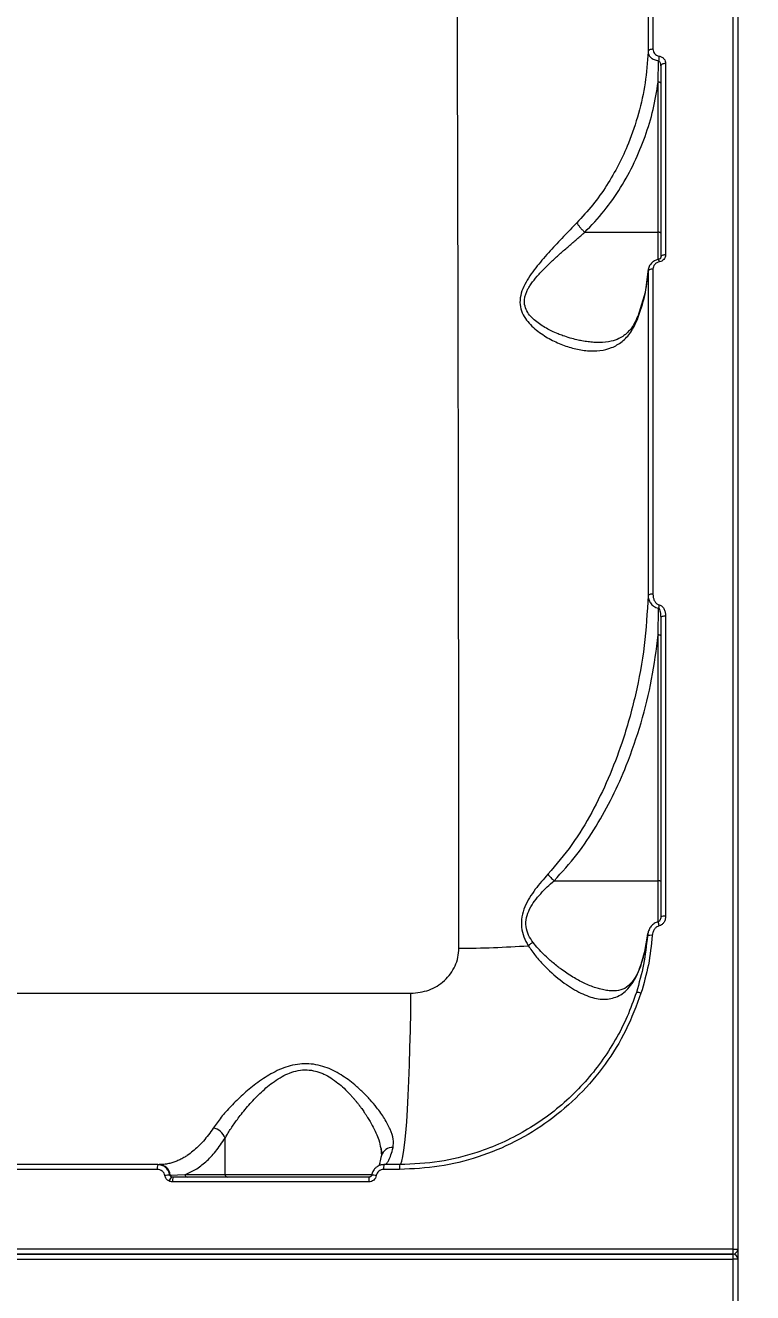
# Model space of a CAD drawing. Header units: millimetres. Extents: x -8045 to 6871, y -5915 to 5473.
# Drawn here: x -2541.2 to -2394.8, y -1393.9 to -1138.8 of the extents above; entities that cross this region are included whole.
import ezdxf

# ---------------------------------------------------------------- set-up
doc = ezdxf.new("R2010")
doc.units = ezdxf.units.MM
for name, color, linetype in [('DIKOM_ОБЪЕКТ', 7, 'Continuous'), ('DIKOM_РАЗМЕР_ЗОНА', 7, 'Continuous'), ('DIKOM_РАЗМЕР_ОБЪЕКТА', 7, 'Continuous')]:
    doc.layers.add(name, color=color, linetype=linetype)
doc.styles.add('style1', font='arial.ttf', dxfattribs={"width": 0.8})
doc.dimstyles.new('1-50', dxfattribs={"dimtxt": 300, "dimasz": 200, "dimexe": 100, "dimexo": 0, "dimgap": 100, "dimtad": 1, "dimtxsty": 'style1', "dimcen": 200, "dimclrd": 7, "dimclre": 7, "dimclrt": 7, "dimadec": 1, "dimazin": 2, "dimtfac": 1, "dimtmove": 0, "dimatfit": 2, "dimfxl": 0, "dimlwd": 25, "dimlwe": 18, "dimarcsym": 0})

# ---------------------------------------------------------------- blocks, each defined once
blk = doc.blocks.new('*D9')
at = {"layer": 'Defpoints', "color": 0, "linetype": 'Continuous', "transparency": 16777216}
for p in [(5663.54, -234.65), (-5019.6, -1388.73), (5663.54, -4701.47)]:
    blk.add_point(p, dxfattribs=at)
at = {"layer": 'DIKOM_РАЗМЕР_ОБЪЕКТА', "color": 7, "linetype": 'Continuous', "lineweight": 18, "transparency": 16777216}
for p, q in [((5663.54, -234.65), (5663.54, -4801.47)), ((-5019.6, -1388.73), (-5019.6, -4801.47))]:
    blk.add_line(p, q, dxfattribs=at)
at = {"layer": 'DIKOM_РАЗМЕР_ОБЪЕКТА', "color": 7, "linetype": 'Continuous', "lineweight": 25, "transparency": 16777216}
blk.add_line((-4819.6, -4701.47), (5463.54, -4701.47), dxfattribs=at)
at = {"layer": 'DIKOM_РАЗМЕР_ОБЪЕКТА', "color": 7, "linetype": 'Continuous', "transparency": 16777216}
for points in [[(-4819.6, -4668.14), (-4819.6, -4734.8), (-5019.6, -4701.47)], [(5463.54, -4668.14), (5463.54, -4734.8), (5663.54, -4701.47)]]:
    blk.add_solid(points, dxfattribs=at)
at = {"layer": 'DIKOM_РАЗМЕР_ОБЪЕКТА', "color": 7, "linetype": 'Continuous', "lineweight": 15, "transparency": 16777216, "insert": (-74.37, -4448.3), "char_height": 300, "attachment_point": 5, "style": 'style1'}
blk.add_mtext('10700', dxfattribs=at)
blk = doc.blocks.new('*D10')
at = {"layer": 'Defpoints', "color": 0, "linetype": 'Continuous', "transparency": 16777216}
for p in [(-1653.81, 3474.95), (-5616.46, -3083.4), (491.01, -3083.4)]:
    blk.add_point(p, dxfattribs=at)
at = {"layer": 'DIKOM_РАЗМЕР_ОБЪЕКТА', "color": 7, "linetype": 'Continuous', "lineweight": 18, "transparency": 16777216}
for p, q in [((-1653.81, 3474.95), (-5716.46, 3474.95)), ((491.01, -3083.4), (-5716.46, -3083.4))]:
    blk.add_line(p, q, dxfattribs=at)
at = {"layer": 'DIKOM_РАЗМЕР_ОБЪЕКТА', "color": 7, "linetype": 'Continuous', "lineweight": 25, "transparency": 16777216}
blk.add_line((-5616.46, 3274.95), (-5616.46, -2883.4), dxfattribs=at)
at = {"layer": 'DIKOM_РАЗМЕР_ОБЪЕКТА', "color": 7, "linetype": 'Continuous', "transparency": 16777216}
for points in [[(-5649.79, 3274.95), (-5583.12, 3274.95), (-5616.46, 3474.95)], [(-5649.79, -2883.4), (-5583.12, -2883.4), (-5616.46, -3083.4)]]:
    blk.add_solid(points, dxfattribs=at)
at = {"layer": 'DIKOM_РАЗМЕР_ОБЪЕКТА', "color": 7, "linetype": 'Continuous', "lineweight": 15, "transparency": 16777216, "insert": (-5869.63, -1326.86), "char_height": 300, "attachment_point": 5, "rotation": 90, "style": 'style1'}
blk.add_mtext('6550', dxfattribs=at)
blk = doc.blocks.new('*D11')
at = {"layer": 'Defpoints', "color": 0, "transparency": 16777216}
for p in [(6870.85, -184.65), (-7019.6, -1388.73), (-7019.6, -5814.65)]:
    blk.add_point(p, dxfattribs=at)
at = {"layer": 'DIKOM_РАЗМЕР_ЗОНА', "color": 7, "lineweight": 18, "transparency": 16777216}
for p, q in [((6870.85, -184.65), (6870.85, -5914.65)), ((-7019.6, -1388.73), (-7019.6, -5914.65))]:
    blk.add_line(p, q, dxfattribs=at)
at = {"layer": 'DIKOM_РАЗМЕР_ЗОНА', "color": 7, "lineweight": 25, "transparency": 16777216}
blk.add_line((6670.85, -5814.65), (-6819.6, -5814.65), dxfattribs=at)
at = {"layer": 'DIKOM_РАЗМЕР_ЗОНА', "color": 7, "transparency": 16777216}
for points in [[(-6819.6, -5781.31), (-6819.6, -5847.98), (-7019.6, -5814.65)], [(6670.85, -5781.31), (6670.85, -5847.98), (6870.85, -5814.65)]]:
    blk.add_solid(points, dxfattribs=at)
at = {"layer": 'DIKOM_РАЗМЕР_ЗОНА', "color": 7, "transparency": 16777216, "insert": (-74.37, -5561.37), "char_height": 300, "attachment_point": 5, "style": 'style1'}
blk.add_mtext('13900', dxfattribs=at)
blk = doc.blocks.new('*D12')
at = {"layer": 'Defpoints', "color": 0, "transparency": 16777216}
for p in [(-2189.61, 5472.65), (-7595.21, -5084.97), (-495.58, -5084.97)]:
    blk.add_point(p, dxfattribs=at)
at = {"layer": 'DIKOM_РАЗМЕР_ЗОНА', "color": 7, "lineweight": 18, "transparency": 16777216}
for p, q in [((-2189.61, 5472.65), (-7695.21, 5472.65)), ((-495.58, -5084.97), (-7695.21, -5084.97))]:
    blk.add_line(p, q, dxfattribs=at)
at = {"layer": 'DIKOM_РАЗМЕР_ЗОНА', "color": 7, "lineweight": 25, "transparency": 16777216}
blk.add_line((-7595.21, 5272.65), (-7595.21, -4884.97), dxfattribs=at)
at = {"layer": 'DIKOM_РАЗМЕР_ЗОНА', "color": 7, "transparency": 16777216}
for points in [[(-7628.55, 5272.65), (-7561.88, 5272.65), (-7595.21, 5472.65)], [(-7628.55, -4884.97), (-7561.88, -4884.97), (-7595.21, -5084.97)]]:
    blk.add_solid(points, dxfattribs=at)
at = {"layer": 'DIKOM_РАЗМЕР_ЗОНА', "color": 7, "transparency": 16777216, "insert": (-7848.38, -1452.59), "char_height": 300, "attachment_point": 5, "rotation": 90, "style": 'style1'}
blk.add_mtext('10550', dxfattribs=at)

msp = doc.modelspace()

# ---------------------------------------------------------------- linework, layer by layer
at = {"layer": 'DIKOM_ОБЪЕКТ', "color": 7, "linetype": 'Continuous', "lineweight": 15}
for p, q in [((-2397.813, -986.157), (-2397.813, -1786.157)), ((-2413.813, -1150.231), (-2413.744, -1145.918)), ((-2413.813, -1180.45), (-2413.813, -1150.231)), ((-2428.574, -1180.45), (-2413.813, -1180.45)), ((-2413.813, -1185.884), (-2413.813, -1180.45)), ((-2415.842, -1187.899), (-2416.292, -1191.565)), ((-2415.765, -1187.89), (-2415.853, -1188.323)), ((-2416.427, -1192.563), (-2417.93, -1197.402)), ((-2413.813, -1261.517), (-2413.746, -1256.114)), ((-2413.813, -1310.991), (-2413.813, -1261.517)), ((-2434.757, -1310.991), (-2413.813, -1310.991)), ((-2413.813, -1319.275), (-2413.813, -1310.991)), ((-2413.313, -1318.282), (-2413.363, -1318.669)), ((-2415.954, -1321.593), (-2416.151, -1323.088)), ((-2415.882, -1321.616), (-2415.987, -1322.095)), ((-2416.428, -1324.766), (-2417.314, -1327.957)), ((-2942.241, -1333.655), (-2463.583, -1333.655)), ((-2500.966, -1370.157), (-2500.966, -1362.836)), ((-2514.517, -1368.157), (-2514.222, -1368.157)), ((-2469.856, -1367.908), (-2470.005, -1368.424)), ((-2465.869, -1369.117), (-2469.065, -1369.117)), ((-2465.813, -1368.157), (-2469.006, -1368.157)), ((-2512.084, -1370.241), (-2511.987, -1370.241)), ((-2511.987, -1370.241), (-2509.05, -1370.157)), ((-2511.436, -1370.657), (-2511.755, -1370.597)), ((-2472.033, -1371.623), (-2511.53, -1371.623)), ((-2471.972, -1370.657), (-2511.436, -1370.657)), ((-2509.05, -1370.157), (-2500.966, -1370.157)), ((-2500.966, -1370.157), (-2471.372, -1370.157))]:
    msp.add_line(p, q, dxfattribs=at)
at = {"layer": 'DIKOM_ОБЪЕКТ', "color": 7, "linetype": 'Continuous', "lineweight": 15, "flags": 128}
for points in [[(-2414.869, -1143.585), (-2415.057, -1143.597), (-2415.237, -1143.629), (-2415.404, -1143.68), (-2415.552, -1143.748), (-2415.674, -1143.83), (-2415.768, -1143.925), (-2415.829, -1144.028), (-2415.856, -1144.136)], [(-2412.323, -1146.476), (-2412.517, -1146.488), (-2412.703, -1146.522), (-2412.874, -1146.575), (-2413.024, -1146.646), (-2413.147, -1146.732), (-2413.238, -1146.83), (-2413.294, -1146.936), (-2413.313, -1147.047)], [(-2413.313, -1150.407), (-2413.323, -1150.373), (-2413.351, -1150.34), (-2413.397, -1150.309), (-2413.459, -1150.283), (-2413.535, -1150.261), (-2413.622, -1150.245), (-2413.715, -1150.235), (-2413.813, -1150.231)], [(-2412.324, -1185.005), (-2412.517, -1185.015), (-2412.703, -1185.043), (-2412.874, -1185.087), (-2413.024, -1185.147), (-2413.147, -1185.219), (-2413.238, -1185.302), (-2413.294, -1185.391), (-2413.313, -1185.484)], [(-2414.867, -1187.872), (-2415.055, -1187.882), (-2415.235, -1187.908), (-2415.402, -1187.95), (-2415.55, -1188.006), (-2415.672, -1188.073), (-2415.766, -1188.151), (-2415.827, -1188.235), (-2415.853, -1188.323)], [(-2412.325, -1257.728), (-2412.518, -1257.734), (-2412.704, -1257.752), (-2412.875, -1257.781), (-2413.024, -1257.819), (-2413.147, -1257.865), (-2413.238, -1257.918), (-2413.294, -1257.975), (-2413.313, -1258.034)], [(-2413.313, -1261.693), (-2413.323, -1261.659), (-2413.351, -1261.626), (-2413.397, -1261.595), (-2413.459, -1261.569), (-2413.535, -1261.547), (-2413.622, -1261.531), (-2413.715, -1261.521), (-2413.813, -1261.517)], [(-2465.813, -1368.157), (-2465.598, -1367.975), (-2465.385, -1367.429), (-2465.176, -1366.526), (-2464.973, -1365.272), (-2464.778, -1363.681), (-2464.592, -1361.765), (-2464.417, -1359.543), (-2464.255, -1357.034), (-2464.107, -1354.262), (-2463.974, -1351.252), (-2463.859, -1348.032), (-2463.761, -1344.631), (-2463.682, -1341.079), (-2463.622, -1337.409), (-2463.583, -1333.655)]]:
    msp.add_lwpolyline(points, dxfattribs=at)
at = {"layer": 'DIKOM_ОБЪЕКТ', "color": 7, "linetype": 'Continuous', "lineweight": 15}
for centre, radius, start, end in [((-2404.696, -1146.699), 9.082, 169.2391, 175.07144), ((-2414.967, -1186.551), 1.389, 5.30336, 27.42218), ((-2415.07, -1254.393), 1.106, 79.30193, 134.83533), ((-2400.845, -1258.153), 13.062, 168.10123, 171.01904), ((-2412.563, -1319.76), 1.658, 81.73072, 116.89115), ((-2423.768, -1321.845), 10.299, 9.82924, 14.52206), ((-2455.426, -1097.022), 227.586, 270.3803, 273.89428), ((-2435.646, -1329.587), 6.999, 118.4316, 128.13927), ((-2415.364, -1323.827), 1.84, 78.72854, 109.78062), ((-2418.143, -1335.603), 2.132, 66.12561, 91.95991), ((-2503.868, -1363.818), 3.063, 18.68447, 80.49433), ((-2467.308, -1367.033), 2.317, 86.53786, 162.02414), ((-2512.092, -1368.886), 2.532, 163.27569, 185.22982), ((-2514.318, -1370.501), 2.345, 6.36657, 87.67088), ((-2465.004, -1368.884), 4.068, 169.70983, 183.27934), ((-2461.63, -1368.884), 4.246, 170.14526, 183.14185), ((-2511.192, -1380.927), 10.723, 94.76736, 100.10077), ((-2508.764, -1373.041), 3.862, 140.74277, 155.54482), ((-2511.491, -1370.172), 0.5, 187.85061, 238.18501), ((-2508.926, -1371.389), 2.614, 163.75084, 185.13485), ((-2508.572, -1370.179), 0.479, 177.35564, 267.06104), ((-2500.488, -1370.179), 0.478, 177.3413, 267.07539), ((-2468.107, -1371.388), 3.934, 169.29839, 183.42475), ((-2472.417, -1379.891), 9.702, 78.90441, 84.37883), ((-2136.087, -1385.437), 262.726, 179.93839, 180.157), ((-2398.813, -1385.157), 1, 270, 0), ((-2397.848, -1386.158), 1.001, 88.02011, 90.10151), ((-2136.186, -1386.877), 262.628, 179.84297, 180.06163), ((-2398.813, -1387.157), 1, 0, 90), ((-2397.851, -1386.124), 1.034, 270.11973, 272.13424)]:
    msp.add_arc(centre, radius, start, end, dxfattribs=at)
for points, knots in [([(-2398.813, -966.177), (-2398.813, -966.171), (-2398.813, -966.037), (-2398.813, -966.407), (-2398.813, -967.138), (-2398.813, -968.498), (-2398.813, -970.385), (-2398.813, -972.847), (-2398.813, -975.887), (-2398.813, -980.012), (-2398.813, -985.547), (-2398.813, -992.866), (-2398.813, -1001.422), (-2398.813, -1011.236), (-2398.813, -1019.853), (-2398.813, -1026.521), (-2398.813, -1030.743), (-2398.813, -1035.113), (-2398.813, -1039.631), (-2398.813, -1044.295), (-2398.813, -1049.106), (-2398.813, -1056.982), (-2398.813, -1068.359), (-2398.813, -1083.367), (-2398.813, -1098.868), (-2398.813, -1114.748), (-2398.813, -1131.476), (-2398.813, -1149.03), (-2398.813, -1167.379), (-2398.813, -1186.49), (-2398.813, -1206.327), (-2398.813, -1226.846), (-2398.813, -1248.003), (-2398.813, -1269.748), (-2398.813, -1292.025), (-2398.813, -1314.775), (-2398.814, -1337.937), (-2398.814, -1361.442), (-2398.814, -1377.229), (-2398.814, -1385.155)], [0, 0, 0, 0, 0.0012003, 0.0234692, 0.0459707, 0.0687047, 0.0916712, 0.1148702, 0.1383017, 0.1619657, 0.195484, 0.2294579, 0.2638874, 0.2987726, 0.3341133, 0.346279, 0.3584917, 0.3707514, 0.3830583, 0.3954122, 0.4078132, 0.4202612, 0.4547324, 0.4895595, 0.5215301, 0.5537947, 0.5863535, 0.6192064, 0.6523534, 0.6857946, 0.7195299, 0.7535592, 0.7878827, 0.8225002, 0.857412, 0.8926179, 0.9281179, 0.9639119, 1, 1, 1, 1]), ([(-2453.915, -1324.603), (-2453.918, -1318.996), (-2453.925, -1307.806), (-2453.938, -1291.246), (-2453.953, -1274.934), (-2453.971, -1258.913), (-2453.99, -1244.575), (-2454.008, -1231.869), (-2454.026, -1220.733), (-2454.045, -1209.825), (-2454.065, -1199.152), (-2454.087, -1188.722), (-2454.111, -1178.544), (-2454.142, -1165.779), (-2454.184, -1150.756), (-2454.237, -1133.922), (-2454.296, -1118.118), (-2454.349, -1105.431), (-2454.397, -1095.459), (-2454.437, -1087.849), (-2454.478, -1080.587), (-2454.52, -1073.673), (-2454.564, -1067.106), (-2454.609, -1060.886), (-2454.66, -1054.481), (-2454.717, -1047.998), (-2454.782, -1041.558), (-2454.848, -1035.662), (-2454.917, -1030.303), (-2454.989, -1025.474), (-2455.064, -1021.085), (-2455.143, -1017.157), (-2455.227, -1013.713), (-2455.313, -1010.814), (-2455.402, -1008.451), (-2455.494, -1006.606), (-2455.597, -1005.172), (-2455.703, -1004.277), (-2455.781, -1004.241), (-2455.814, -1004.225)], [0, 0, 0, 0, 0.031692, 0.06325, 0.094674, 0.1259644, 0.1571211, 0.1799944, 0.2027493, 0.225386, 0.2479046, 0.2703051, 0.2925875, 0.314752, 0.3558617, 0.3964483, 0.4365116, 0.476052, 0.4984136, 0.5206046, 0.5426248, 0.5644743, 0.5861532, 0.6076613, 0.6289988, 0.6559353, 0.6826054, 0.7090091, 0.7351463, 0.7610171, 0.7866215, 0.8134176, 0.8399612, 0.8662521, 0.8922904, 0.9180759, 0.9436087, 0.9756411, 1, 1, 1, 1]), ([(-2415.862, -1077.639), (-2415.861, -1082.733), (-2415.86, -1092.907), (-2415.858, -1109.227), (-2415.857, -1126.21), (-2415.856, -1138.155), (-2415.856, -1144.136)], [0, 0, 0, 0, 0.2503512, 0.5000005, 0.7496499, 1, 1, 1, 1]), ([(-2414.874, -1076.939), (-2414.874, -1081.944), (-2414.873, -1092.016), (-2414.871, -1108.263), (-2414.87, -1125.38), (-2414.869, -1137.493), (-2414.869, -1143.585)], [0, 0, 0, 0, 0.2455101, 0.4940135, 0.7455105, 1, 1, 1, 1]), ([(-2415.856, -1144.136), (-2416.008, -1146.229), (-2416.312, -1150.405), (-2417.675, -1156.575), (-2419.527, -1162.08), (-2421.737, -1166.904), (-2424.134, -1171.053), (-2426.901, -1174.993), (-2429.089, -1177.37), (-2430.183, -1178.559)], [0, 0, 0, 0, 0.1666504, 0.3325112, 0.4995598, 0.6250279, 0.7497845, 0.8748676, 1, 1, 1, 1]), ([(-2415.856, -1144.136), (-2415.828, -1144.331), (-2415.771, -1144.726), (-2415.347, -1145.277), (-2414.781, -1145.643), (-2414.216, -1145.844), (-2413.902, -1145.893), (-2413.744, -1145.918)], [0, 0, 0, 0, 0.2374322, 0.4816736, 0.7357042, 0.8672867, 1, 1, 1, 1]), ([(-2414.869, -1143.585), (-2414.854, -1143.743), (-2414.825, -1144.06), (-2414.582, -1144.5), (-2414.244, -1144.794), (-2413.902, -1144.951), (-2413.712, -1144.986), (-2413.618, -1145.003)], [0, 0, 0, 0, 0.2491245, 0.4992192, 0.7491277, 0.8757828, 1, 1, 1, 1]), ([(-2413.618, -1145.003), (-2413.521, -1145.021), (-2413.325, -1145.057), (-2412.973, -1145.221), (-2412.624, -1145.525), (-2412.37, -1145.982), (-2412.339, -1146.312), (-2412.323, -1146.476)], [0, 0, 0, 0, 0.1235687, 0.2504371, 0.5001572, 0.7500125, 1, 1, 1, 1]), ([(-2413.744, -1145.918), (-2413.711, -1145.933), (-2413.638, -1145.965), (-2413.517, -1146.102), (-2413.35, -1146.455), (-2413.328, -1146.802), (-2413.313, -1147.047)], [0, 0, 0, 0, 0.085614, 0.1849328, 0.425138, 1, 1, 1, 1]), ([(-2413.313, -1147.047), (-2413.313, -1153.293), (-2413.313, -1165.785), (-2413.313, -1178.917), (-2413.313, -1185.484)], [0, 0, 0, 0, 0.5000004, 1, 1, 1, 1]), ([(-2412.323, -1146.476), (-2412.324, -1152.706), (-2412.324, -1165.228), (-2412.324, -1178.391), (-2412.324, -1185.005)], [0, 0, 0, 0, 0.497562, 1, 1, 1, 1]), ([(-2428.574, -1180.45), (-2427.247, -1179.046), (-2424.584, -1176.23), (-2421.302, -1171.481), (-2418.544, -1166.459), (-2416.376, -1161.198), (-2414.734, -1155.78), (-2414.12, -1152.078), (-2413.813, -1150.231)], [0, 0, 0, 0, 0.166397, 0.3337638, 0.5008615, 0.6673324, 0.8340926, 1, 1, 1, 1]), ([(-2430.183, -1178.559), (-2431.074, -1179.475), (-2432.866, -1181.32), (-2435.579, -1184.205), (-2438.211, -1187.217), (-2440.182, -1189.919), (-2441.301, -1192.268), (-2441.718, -1194.121), (-2441.532, -1195.907), (-2440.828, -1197.464), (-2439.823, -1198.78), (-2438.266, -1200.267), (-2436.098, -1201.74), (-2433.393, -1203.047), (-2430.683, -1203.934), (-2428.033, -1204.386), (-2425.499, -1204.357), (-2423.145, -1203.782), (-2421.047, -1202.561), (-2419.25, -1200.682), (-2418.393, -1198.849), (-2417.963, -1197.931)], [0, 0, 0, 0, 0.0614742, 0.1237157, 0.1865151, 0.2501488, 0.2824438, 0.3151064, 0.3478441, 0.3803899, 0.4126298, 0.4444727, 0.5076552, 0.5698136, 0.6315672, 0.6935098, 0.7547522, 0.8160758, 0.8772206, 0.9385407, 1, 1, 1, 1]), ([(-2430.183, -1178.559), (-2430.097, -1178.701), (-2429.922, -1178.99), (-2429.529, -1179.489), (-2429.073, -1179.994), (-2428.745, -1180.298), (-2428.585, -1180.447)], [0, 0, 0, 0, 0.2452498, 0.4998377, 0.7545436, 1, 1, 1, 1]), ([(-2435.058, -1186.157), (-2434.523, -1185.665), (-2433.454, -1184.681), (-2431.825, -1183.247), (-2430.198, -1181.833), (-2429.123, -1180.909), (-2428.585, -1180.447)], [0, 0, 0, 0, 0.2504248, 0.5002291, 0.7497993, 1, 1, 1, 1]), ([(-2428.585, -1180.447), (-2428.584, -1180.447), (-2428.583, -1180.448), (-2428.579, -1180.449), (-2428.576, -1180.45), (-2428.574, -1180.45)], [0, 0, 0, 0, 0.2205945, 0.4518887, 1, 1, 1, 1]), ([(-2413.313, -1180.626), (-2413.32, -1180.603), (-2413.336, -1180.557), (-2413.451, -1180.498), (-2413.616, -1180.458), (-2413.747, -1180.452), (-2413.813, -1180.45)], [0, 0, 0, 0, 0.2500378, 0.5000426, 0.7500233, 1, 1, 1, 1]), ([(-2425.589, -1202.645), (-2425.987, -1202.642), (-2426.751, -1202.636), (-2427.949, -1202.512), (-2429.083, -1202.338), (-2430.301, -1202.085), (-2431.58, -1201.751), (-2432.839, -1201.342), (-2434.071, -1200.872), (-2435.183, -1200.382), (-2436.352, -1199.779), (-2437.455, -1199.114), (-2438.528, -1198.325), (-2439.501, -1197.409), (-2440.296, -1196.328), (-2440.774, -1195.047), (-2440.753, -1193.855), (-2440.494, -1192.904), (-2440.205, -1192.213), (-2439.833, -1191.528), (-2439.19, -1190.538), (-2438.146, -1189.248), (-2436.672, -1187.689), (-2435.605, -1186.676), (-2435.058, -1186.157)], [0, 0, 0, 0, 0.0493374, 0.094653, 0.1445726, 0.1849608, 0.2391237, 0.2955025, 0.3335942, 0.3851688, 0.4287462, 0.4763976, 0.5239726, 0.5717906, 0.6194059, 0.6670828, 0.7147477, 0.7379315, 0.7625381, 0.7853643, 0.8100698, 0.8702324, 0.9336293, 1, 1, 1, 1]), ([(-2413.734, -1185.911), (-2413.968, -1185.97), (-2414.451, -1186.091), (-2415.084, -1186.539), (-2415.592, -1187.163), (-2415.736, -1187.667), (-2415.809, -1187.925)], [0, 0, 0, 0, 0.2292134, 0.4739594, 0.7313636, 1, 1, 1, 1]), ([(-2413.296, -1185.397), (-2413.304, -1185.475), (-2413.319, -1185.621), (-2413.439, -1185.78), (-2413.576, -1185.874), (-2413.684, -1185.899), (-2413.734, -1185.911)], [0, 0, 0, 0, 0.3045926, 0.5720375, 0.8020664, 1, 1, 1, 1]), ([(-2412.324, -1185.005), (-2412.341, -1185.167), (-2412.375, -1185.492), (-2412.644, -1185.928), (-2413.051, -1186.277), (-2413.406, -1186.374), (-2413.584, -1186.422)], [0, 0, 0, 0, 0.2503197, 0.5003072, 0.7502463, 1, 1, 1, 1]), ([(-2417.963, -1197.931), (-2417.414, -1196.361), (-2416.312, -1193.212), (-2416.006, -1189.956), (-2415.853, -1188.323)], [0, 0, 0, 0, 0.4985398, 1, 1, 1, 1]), ([(-2415.853, -1188.323), (-2415.853, -1195.361), (-2415.852, -1209.425), (-2415.851, -1231.233), (-2415.851, -1246.146), (-2415.85, -1253.608)], [0, 0, 0, 0, 0.3335125, 0.6664902, 1, 1, 1, 1]), ([(-2413.584, -1186.422), (-2413.765, -1186.472), (-2414.128, -1186.571), (-2414.541, -1186.929), (-2414.815, -1187.374), (-2414.85, -1187.706), (-2414.867, -1187.872)], [0, 0, 0, 0, 0.2496432, 0.4996528, 0.7496666, 1, 1, 1, 1]), ([(-2414.867, -1187.872), (-2414.867, -1194.865), (-2414.866, -1208.907), (-2414.865, -1230.76), (-2414.865, -1245.771), (-2414.865, -1253.306)], [0, 0, 0, 0, 0.3306607, 0.6639933, 1, 1, 1, 1]), ([(-2417.91, -1197.312), (-2418.14, -1197.843), (-2418.587, -1198.87), (-2419.349, -1199.954), (-2420.057, -1200.717), (-2420.826, -1201.353), (-2421.826, -1201.953), (-2423.378, -1202.526), (-2424.792, -1202.61), (-2425.584, -1202.657)], [0, 0, 0, 0, 0.1403004, 0.2713416, 0.3753402, 0.4543619, 0.5859002, 0.7680578, 1, 1, 1, 1]), ([(-2417.886, -1197.353), (-2417.914, -1197.404), (-2418.007, -1197.574), (-2417.982, -1197.784), (-2417.963, -1197.931)], [0, 0, 0, 0, 0.2977772, 1, 1, 1, 1]), ([(-2415.85, -1253.608), (-2416.043, -1256.971), (-2416.428, -1263.676), (-2418.258, -1273.61), (-2420.753, -1282.539), (-2423.765, -1290.438), (-2427.093, -1297.281), (-2431.019, -1303.834), (-2434.338, -1307.734), (-2436.002, -1309.689)], [0, 0, 0, 0, 0.1674439, 0.3339018, 0.5006471, 0.626473, 0.7512078, 0.8752505, 1, 1, 1, 1]), ([(-2415.85, -1253.608), (-2415.827, -1253.86), (-2415.779, -1254.372), (-2415.417, -1255.117), (-2414.886, -1255.663), (-2414.291, -1255.993), (-2413.931, -1256.073), (-2413.746, -1256.114)], [0, 0, 0, 0, 0.2287444, 0.4651235, 0.718311, 0.8553762, 1, 1, 1, 1]), ([(-2414.865, -1253.306), (-2414.853, -1253.524), (-2414.83, -1253.961), (-2414.627, -1254.596), (-2414.32, -1255.07), (-2413.96, -1255.359), (-2413.737, -1255.426), (-2413.626, -1255.46)], [0, 0, 0, 0, 0.248898, 0.4985028, 0.7487107, 0.8743145, 1, 1, 1, 1]), ([(-2413.746, -1256.114), (-2413.726, -1256.127), (-2413.681, -1256.155), (-2413.607, -1256.252), (-2413.491, -1256.493), (-2413.346, -1257.101), (-2413.327, -1257.652), (-2413.313, -1258.034)], [0, 0, 0, 0, 0.0355873, 0.0776021, 0.1798814, 0.4313534, 1, 1, 1, 1]), ([(-2413.626, -1255.46), (-2413.509, -1255.495), (-2413.275, -1255.566), (-2412.9, -1255.873), (-2412.577, -1256.37), (-2412.363, -1257.037), (-2412.337, -1257.498), (-2412.325, -1257.728)], [0, 0, 0, 0, 0.1256112, 0.2512873, 0.5014297, 0.751085, 1, 1, 1, 1]), ([(-2412.325, -1257.728), (-2412.325, -1264.309), (-2412.325, -1277.5), (-2412.325, -1297.662), (-2412.325, -1311.291), (-2412.325, -1318.12)], [0, 0, 0, 0, 0.3319581, 0.6652911, 1, 1, 1, 1]), ([(-2413.313, -1258.034), (-2413.313, -1264.627), (-2413.313, -1277.813), (-2413.313, -1297.928), (-2413.313, -1311.498), (-2413.313, -1318.282)], [0, 0, 0, 0, 0.3333165, 0.6666798, 1, 1, 1, 1]), ([(-2434.757, -1310.991), (-2433.183, -1309.265), (-2430.052, -1305.832), (-2426.229, -1300.083), (-2422.926, -1294.079), (-2419.841, -1287.133), (-2417.145, -1279.246), (-2414.965, -1270.456), (-2414.197, -1264.495), (-2413.813, -1261.517)], [0, 0, 0, 0, 0.1257255, 0.2501385, 0.3746822, 0.5001949, 0.6670737, 0.8336467, 1, 1, 1, 1]), ([(-2436.002, -1309.689), (-2436.878, -1310.675), (-2438.2, -1312.163), (-2439.727, -1314.408), (-2440.695, -1316.247), (-2441.328, -1318.258), (-2441.408, -1320.36), (-2440.916, -1322.355), (-2440.283, -1323.509), (-2439.969, -1324.082)], [0, 0, 0, 0, 0.2443828, 0.3687128, 0.4935814, 0.6203445, 0.7477589, 0.8746773, 1, 1, 1, 1]), ([(-2439.692, -1316.698), (-2439.368, -1316.148), (-2438.72, -1315.046), (-2437.473, -1313.599), (-2436.155, -1312.24), (-2435.23, -1311.405), (-2434.767, -1310.988)], [0, 0, 0, 0, 0.2491567, 0.4996829, 0.7496552, 1, 1, 1, 1]), ([(-2436.002, -1309.689), (-2435.915, -1309.798), (-2435.74, -1310.018), (-2435.433, -1310.355), (-2435.105, -1310.686), (-2434.879, -1310.888), (-2434.767, -1310.988)], [0, 0, 0, 0, 0.2477865, 0.4998677, 0.7520536, 1, 1, 1, 1]), ([(-2434.767, -1310.988), (-2434.766, -1310.988), (-2434.765, -1310.989), (-2434.762, -1310.99), (-2434.759, -1310.99), (-2434.757, -1310.991)], [0, 0, 0, 0, 0.2154959, 0.45191, 1, 1, 1, 1]), ([(-2413.313, -1311.166), (-2413.32, -1311.143), (-2413.336, -1311.097), (-2413.451, -1311.039), (-2413.616, -1310.999), (-2413.747, -1310.993), (-2413.813, -1310.991)], [0, 0, 0, 0, 0.2499852, 0.5000075, 0.7500058, 1, 1, 1, 1]), ([(-2438.979, -1323.432), (-2439.306, -1322.952), (-2439.96, -1321.991), (-2440.503, -1320.265), (-2440.439, -1318.398), (-2439.941, -1317.265), (-2439.692, -1316.698)], [0, 0, 0, 0, 0.2494917, 0.4995901, 0.749478, 1, 1, 1, 1]), ([(-2413.296, -1318.253), (-2413.309, -1318.386), (-2413.334, -1318.64), (-2413.449, -1318.929), (-2413.569, -1319.106), (-2413.657, -1319.195), (-2413.729, -1319.241), (-2413.774, -1319.258), (-2413.791, -1319.261), (-2413.799, -1319.263)], [0, 0, 0, 0, 0.3298325, 0.6267251, 0.7523122, 0.8559659, 0.9349582, 0.9678851, 1, 1, 1, 1]), ([(-2412.325, -1318.12), (-2412.34, -1318.33), (-2412.369, -1318.751), (-2412.612, -1319.346), (-2412.954, -1319.764), (-2413.313, -1320.002), (-2413.52, -1320.059), (-2413.621, -1320.087)], [0, 0, 0, 0, 0.249908, 0.4996302, 0.7492021, 0.8774808, 1, 1, 1, 1]), ([(-2413.799, -1319.263), (-2414.079, -1319.353), (-2414.632, -1319.531), (-2415.259, -1320.138), (-2415.704, -1320.851), (-2415.848, -1321.381), (-2415.92, -1321.647)], [0, 0, 0, 0, 0.2591862, 0.5103095, 0.7542261, 1, 1, 1, 1]), ([(-2413.621, -1320.087), (-2413.721, -1320.115), (-2413.928, -1320.172), (-2414.29, -1320.406), (-2414.644, -1320.814), (-2414.916, -1321.396), (-2414.975, -1321.814), (-2415.005, -1322.022)], [0, 0, 0, 0, 0.1220454, 0.250828, 0.5007546, 0.7507223, 1, 1, 1, 1]), ([(-2439.969, -1324.082), (-2439.488, -1324.781), (-2438.532, -1326.168), (-2436.371, -1328.557), (-2433.563, -1331.085), (-2430.2, -1333.332), (-2426.979, -1334.693), (-2423.98, -1335.023), (-2421.74, -1334.302), (-2420.159, -1333.077), (-2419.095, -1331.824), (-2418.152, -1330.268), (-2417.648, -1328.976), (-2417.394, -1328.326)], [0, 0, 0, 0, 0.0634729, 0.1260873, 0.2514593, 0.3761679, 0.5007739, 0.6246974, 0.7494002, 0.8121508, 0.8746337, 0.9369248, 1, 1, 1, 1]), ([(-2422.703, -1333.185), (-2422.856, -1333.187), (-2423.348, -1333.197), (-2424.226, -1333.091), (-2425.3, -1332.88), (-2426.401, -1332.563), (-2427.53, -1332.15), (-2428.686, -1331.64), (-2429.84, -1331.051), (-2431.009, -1330.38), (-2432.169, -1329.64), (-2433.18, -1328.931), (-2434.087, -1328.251), (-2434.894, -1327.606), (-2435.871, -1326.771), (-2436.899, -1325.81), (-2437.998, -1324.671), (-2438.656, -1323.841), (-2438.979, -1323.432)], [0, 0, 0, 0, 0.0309488, 0.0996873, 0.1709344, 0.2361986, 0.3053153, 0.3782985, 0.4451805, 0.5114635, 0.585436, 0.6496623, 0.6895275, 0.7454108, 0.7929434, 0.8644828, 0.9333552, 1, 1, 1, 1]), ([(-2415.987, -1322.095), (-2416.19, -1324.021), (-2416.595, -1327.872), (-2417.676, -1331.605), (-2418.216, -1333.472)], [0, 0, 0, 0, 0.5000071, 1, 1, 1, 1]), ([(-2417.394, -1328.326), (-2417.067, -1327.302), (-2416.412, -1325.25), (-2416.129, -1323.148), (-2415.987, -1322.095)], [0, 0, 0, 0, 0.498951, 1, 1, 1, 1]), ([(-2415.005, -1322.022), (-2415.212, -1323.991), (-2415.626, -1327.927), (-2416.729, -1331.744), (-2417.28, -1333.653)], [0, 0, 0, 0, 0.500001, 1, 1, 1, 1]), ([(-2463.583, -1333.655), (-2462.351, -1333.532), (-2460.504, -1333.349), (-2458.287, -1332.24), (-2456.804, -1331.141), (-2455.563, -1329.767), (-2454.634, -1328.179), (-2454.028, -1326.43), (-2453.953, -1325.213), (-2453.915, -1324.603)], [0, 0, 0, 0, 0.2493205, 0.3740486, 0.4994337, 0.6241688, 0.7492872, 0.8744691, 1, 1, 1, 1]), ([(-2417.237, -1327.734), (-2417.573, -1328.6), (-2418.252, -1330.353), (-2419.496, -1331.968), (-2420.88, -1333.004), (-2422.076, -1333.132), (-2422.688, -1333.198)], [0, 0, 0, 0, 0.2375999, 0.4811252, 0.7345859, 1, 1, 1, 1]), ([(-2417.293, -1327.917), (-2417.3, -1327.928), (-2417.385, -1328.044), (-2417.39, -1328.191), (-2417.394, -1328.326)], [0, 0, 0, 0, 0.0872327, 1, 1, 1, 1]), ([(-2417.28, -1333.653), (-2418.214, -1336.164), (-2420.083, -1341.189), (-2424.342, -1348.058), (-2429.549, -1354.22), (-2435.67, -1359.469), (-2442.546, -1363.71), (-2449.992, -1366.789), (-2457.836, -1368.75), (-2463.19, -1368.995), (-2465.869, -1369.117)], [0, 0, 0, 0, 0.125349, 0.2508619, 0.3753433, 0.5006251, 0.6251944, 0.7503289, 0.8750611, 1, 1, 1, 1]), ([(-2418.216, -1333.472), (-2418.801, -1335.117), (-2419.971, -1338.409), (-2422.376, -1343.093), (-2425.206, -1347.488), (-2428.487, -1351.56), (-2432.188, -1355.289), (-2436.251, -1358.595), (-2440.636, -1361.459), (-2445.31, -1363.866), (-2451.022, -1366.061), (-2457.893, -1367.791), (-2463.134, -1368.033), (-2465.813, -1368.157)], [0, 0, 0, 0, 0.0835447, 0.1671673, 0.2508962, 0.3326185, 0.4158766, 0.5006966, 0.5814809, 0.6647238, 0.7504384, 0.8724586, 1, 1, 1, 1]), ([(-2467.168, -1364.72), (-2467.112, -1364.169), (-2467.002, -1363.074), (-2467.674, -1361.068), (-2468.821, -1358.91), (-2470.251, -1356.886), (-2471.754, -1355.094), (-2473.209, -1353.572), (-2474.708, -1352.206), (-2476.185, -1351.039), (-2477.647, -1350.048), (-2479.194, -1349.184), (-2480.892, -1348.47), (-2482.677, -1347.988), (-2484.556, -1347.795), (-2486.452, -1347.921), (-2488.291, -1348.347), (-2490.073, -1349.019), (-2491.724, -1349.855), (-2493.304, -1350.828), (-2495.248, -1352.21), (-2497.479, -1354.081), (-2499.807, -1356.373), (-2501.839, -1358.658), (-2502.853, -1360.082), (-2503.362, -1360.796)], [0, 0, 0, 0, 0.0629109, 0.1251533, 0.1877621, 0.250059, 0.2918365, 0.3338434, 0.3750526, 0.4072139, 0.437633, 0.4700879, 0.5002952, 0.5323719, 0.5631219, 0.5938573, 0.6257011, 0.6560076, 0.6885735, 0.7189123, 0.7510715, 0.8130822, 0.8756113, 0.9376685, 1, 1, 1, 1]), ([(-2500.966, -1362.836), (-2500.809, -1362.558), (-2500.485, -1361.984), (-2499.933, -1361.099), (-2499.331, -1360.195), (-2498.666, -1359.253), (-2497.883, -1358.211), (-2496.969, -1357.07), (-2495.944, -1355.879), (-2494.851, -1354.701), (-2493.683, -1353.55), (-2492.431, -1352.436), (-2491.047, -1351.364), (-2489.571, -1350.422), (-2487.969, -1349.653), (-2486.28, -1349.153), (-2484.482, -1349.013), (-2483.019, -1349.238), (-2481.907, -1349.585), (-2480.874, -1350.013), (-2479.625, -1350.709), (-2478.273, -1351.686), (-2477.02, -1352.781), (-2476.131, -1353.678), (-2475.502, -1354.363), (-2475.103, -1354.818), (-2474.714, -1355.279), (-2474.327, -1355.758), (-2474.04, -1356.127), (-2473.751, -1356.509), (-2473.414, -1356.966), (-2472.993, -1357.565), (-2472.603, -1358.152), (-2472.039, -1359.036), (-2471.336, -1360.243), (-2470.592, -1361.764), (-2469.953, -1363.328), (-2469.757, -1364.304), (-2469.648, -1364.845)], [0, 0, 0, 0, 0.0257347, 0.0531286, 0.0792269, 0.1052633, 0.1346179, 0.1684295, 0.2022387, 0.2358458, 0.2693717, 0.302979, 0.336867, 0.3729963, 0.4048222, 0.4387446, 0.4726197, 0.5063474, 0.5229083, 0.5403456, 0.5719567, 0.6079343, 0.6417276, 0.6753454, 0.6881077, 0.7017944, 0.7148046, 0.7278519, 0.7427848, 0.7462842, 0.7603528, 0.781579, 0.79728, 0.8102514, 0.8570959, 0.9011461, 0.9451066, 1, 1, 1, 1]), ([(-2503.362, -1360.796), (-2503.675, -1361.251), (-2504.317, -1362.182), (-2505.324, -1363.41), (-2506.366, -1364.515), (-2507.448, -1365.49), (-2508.419, -1366.216), (-2509.297, -1366.766), (-2510.073, -1367.18), (-2510.876, -1367.529), (-2511.704, -1367.808), (-2512.577, -1368.018), (-2513.425, -1368.139), (-2513.99, -1368.152), (-2514.222, -1368.157)], [0, 0, 0, 0, 0.0969241, 0.198553, 0.2978568, 0.3965164, 0.502146, 0.5646513, 0.6339543, 0.7100588, 0.7782308, 0.8523996, 0.9393018, 1, 1, 1, 1]), ([(-2509.05, -1370.157), (-2508.338, -1369.857), (-2506.908, -1369.255), (-2504.832, -1367.646), (-2502.824, -1365.572), (-2501.585, -1363.748), (-2500.966, -1362.836)], [0, 0, 0, 0, 0.2485398, 0.4991773, 0.7493919, 1, 1, 1, 1]), ([(-2469.648, -1364.845), (-2469.613, -1364.972), (-2469.494, -1365.401), (-2469.541, -1365.75), (-2469.574, -1365.997)], [0, 0, 0, 0, 0.2937202, 1, 1, 1, 1]), ([(-2469.629, -1364.765), (-2469.561, -1365.064), (-2469.428, -1365.659), (-2469.484, -1366.099), (-2469.512, -1366.319)], [0, 0, 0, 0, 0.5020305, 1, 1, 1, 1]), ([(-2468.936, -1368.157), (-2468.784, -1368.116), (-2468.481, -1368.032), (-2468.03, -1367.347), (-2467.588, -1366.296), (-2467.308, -1365.245), (-2467.168, -1364.72)], [0, 0, 0, 0, 0.2506401, 0.5012818, 0.7506896, 1, 1, 1, 1]), ([(-2469.512, -1366.319), (-2469.65, -1366.836), (-2469.901, -1367.781), (-2469.877, -1368.006), (-2469.867, -1368.107)], [0, 0, 0, 0, 0.5471666, 1, 1, 1, 1]), ([(-2514.613, -1369.117), (-2526.783, -1369.117), (-2551.123, -1369.117), (-2587.476, -1369.117), (-2611.562, -1369.117), (-2623.606, -1369.117)], [0, 0, 0, 0, 0.3333337, 0.6666679, 1, 1, 1, 1]), ([(-2514.517, -1368.157), (-2526.678, -1368.157), (-2550.996, -1368.157), (-2587.319, -1368.157), (-2611.384, -1368.157), (-2623.419, -1368.157)], [0, 0, 0, 0, 0.3333849, 0.6666165, 1, 1, 1, 1]), ([(-2513.073, -1370.37), (-2513.122, -1370.195), (-2513.219, -1369.844), (-2513.594, -1369.438), (-2514.073, -1369.167), (-2514.433, -1369.134), (-2514.613, -1369.117)], [0, 0, 0, 0, 0.249766, 0.4996654, 0.7496091, 1, 1, 1, 1]), ([(-2512.084, -1370.241), (-2512.157, -1369.962), (-2512.308, -1369.389), (-2512.889, -1368.708), (-2513.653, -1368.245), (-2514.229, -1368.187), (-2514.517, -1368.157)], [0, 0, 0, 0, 0.243033, 0.4998716, 0.7497853, 1, 1, 1, 1]), ([(-2469.006, -1368.157), (-2469.247, -1368.177), (-2469.647, -1368.21), (-2470.189, -1368.438), (-2470.626, -1368.728), (-2470.985, -1369.108), (-2471.305, -1369.603), (-2471.407, -1369.998), (-2471.47, -1370.241)], [0, 0, 0, 0, 0.2061364, 0.3421806, 0.499982, 0.6527835, 0.7871386, 1, 1, 1, 1]), ([(-2469.065, -1369.117), (-2469.241, -1369.135), (-2469.593, -1369.171), (-2470.053, -1369.451), (-2470.406, -1369.858), (-2470.502, -1370.199), (-2470.549, -1370.37)], [0, 0, 0, 0, 0.2500155, 0.5000005, 0.7497887, 1, 1, 1, 1]), ([(-2512.28, -1371.442), (-2512.38, -1371.383), (-2512.579, -1371.265), (-2512.814, -1371.007), (-2512.995, -1370.708), (-2513.047, -1370.482), (-2513.073, -1370.37)], [0, 0, 0, 0, 0.251866, 0.500403, 0.7511072, 1, 1, 1, 1]), ([(-2511.53, -1371.623), (-2511.661, -1371.615), (-2511.922, -1371.6), (-2512.161, -1371.495), (-2512.28, -1371.442)], [0, 0, 0, 0, 0.5024234, 1, 1, 1, 1]), ([(-2511.755, -1370.597), (-2511.795, -1370.579), (-2511.87, -1370.544), (-2511.969, -1370.463), (-2512.049, -1370.364), (-2512.072, -1370.28), (-2512.084, -1370.241)], [0, 0, 0, 0, 0.2683776, 0.5005903, 0.7622392, 1, 1, 1, 1]), ([(-2470.549, -1370.37), (-2470.597, -1370.54), (-2470.693, -1370.881), (-2471.046, -1371.289), (-2471.506, -1371.569), (-2471.858, -1371.605), (-2472.033, -1371.623)], [0, 0, 0, 0, 0.2502599, 0.5000164, 0.7499674, 1, 1, 1, 1]), ([(-2471.466, -1370.235), (-2471.483, -1370.294), (-2471.516, -1370.413), (-2471.638, -1370.555), (-2471.799, -1370.654), (-2471.922, -1370.667), (-2471.983, -1370.673)], [0, 0, 0, 0, 0.249195, 0.4989158, 0.7496971, 1, 1, 1, 1]), ([(-2471.593, -1370.485), (-2471.609, -1370.504), (-2471.651, -1370.55), (-2471.731, -1370.6), (-2471.841, -1370.647), (-2471.922, -1370.653), (-2471.972, -1370.657)], [0, 0, 0, 0, 0.1763651, 0.4333188, 0.6563993, 1, 1, 1, 1]), ([(-2398.814, -1385.155), (-2410.997, -1385.155), (-2435.363, -1385.155), (-2471.878, -1385.155), (-2508.325, -1385.155), (-2544.672, -1385.155), (-2580.668, -1385.155), (-2616.286, -1385.155), (-2651.497, -1385.155), (-2686.485, -1385.155), (-2721.429, -1385.155), (-2756.293, -1385.155), (-2791.039, -1385.155), (-2825.426, -1385.155), (-2859.422, -1385.155), (-2892.798, -1385.155), (-2925.533, -1385.155), (-2957.597, -1385.155), (-2989.207, -1385.155), (-3009.836, -1385.155), (-3020.15, -1385.155)], [0, 0, 0, 0, 0.0560001, 0.112, 0.1679999, 0.224, 0.28, 0.335, 0.3900001, 0.445, 0.5, 0.5560002, 0.6119999, 0.6680001, 0.724, 0.7799999, 0.8349999, 0.8900001, 0.945, 1, 1, 1, 1]), ([(-2398.814, -1385.155), (-2398.705, -1385.155), (-2398.488, -1385.155), (-2398.198, -1385.156), (-2397.966, -1385.156), (-2397.888, -1385.157), (-2397.849, -1385.157)], [0, 0, 0, 0, 0.2500024, 0.4999632, 0.7500125, 1, 1, 1, 1]), ([(-3020.15, -1387.16), (-3009.647, -1387.16), (-2988.642, -1387.16), (-2956.442, -1387.16), (-2923.773, -1387.16), (-2890.614, -1387.16), (-2857.208, -1387.16), (-2823.591, -1387.16), (-2789.802, -1387.16), (-2755.667, -1387.16), (-2721.01, -1387.16), (-2685.852, -1387.16), (-2650.222, -1387.16), (-2614.361, -1387.16), (-2578.302, -1387.16), (-2542.295, -1387.16), (-2506.374, -1387.16), (-2470.574, -1387.16), (-2434.71, -1387.16), (-2410.779, -1387.16), (-2398.814, -1387.16)], [0, 0, 0, 0, 0.056, 0.1119999, 0.1679997, 0.2239997, 0.2799998, 0.335, 0.39, 0.4449998, 0.5, 0.5560001, 0.6119997, 0.6679999, 0.7239998, 0.7799997, 0.8349997, 0.8899998, 0.945, 1, 1, 1, 1]), ([(-2398.813, -1386.157), (-2410.889, -1386.157), (-2435.041, -1386.157), (-2471.299, -1386.157), (-2507.572, -1386.157), (-2543.861, -1386.157), (-2579.871, -1386.157), (-2615.568, -1386.157), (-2650.906, -1386.157), (-2686.048, -1386.157), (-2721.163, -1386.157), (-2756.196, -1386.157), (-2791.089, -1386.157), (-2825.591, -1386.157), (-2859.649, -1386.157), (-2893.023, -1386.157), (-2925.69, -1386.157), (-2957.587, -1386.157), (-2988.966, -1386.157), (-3009.412, -1386.157), (-3019.636, -1386.157)], [0, 0, 0, 0, 0.0555552, 0.1111046, 0.1669572, 0.2228839, 0.278965, 0.3341444, 0.3893743, 0.4446835, 0.4999999, 0.556321, 0.6126368, 0.6688645, 0.7250479, 0.7811106, 0.8360382, 0.8908793, 0.9454362, 1, 1, 1, 1]), ([(-3019.636, -1386.157), (-3009.226, -1386.157), (-2988.406, -1386.157), (-2956.439, -1386.157), (-2923.936, -1386.157), (-2890.841, -1386.157), (-2857.433, -1386.157), (-2823.751, -1386.157), (-2789.848, -1386.157), (-2755.568, -1386.157), (-2720.742, -1386.157), (-2685.413, -1386.157), (-2649.626, -1386.157), (-2613.637, -1386.157), (-2577.503, -1386.157), (-2541.485, -1386.157), (-2505.629, -1386.157), (-2470.003, -1386.157), (-2434.394, -1386.157), (-2410.674, -1386.157), (-2398.813, -1386.157)], [0, 0, 0, 0, 0.0555551, 0.1111047, 0.166957, 0.2228838, 0.2789648, 0.3341442, 0.3893743, 0.4446837, 0.5000001, 0.5563211, 0.6126368, 0.6688647, 0.7250477, 0.7811106, 0.836038, 0.8908795, 0.9454361, 1, 1, 1, 1]), ([(-2397.849, -1387.158), (-2397.888, -1387.158), (-2397.966, -1387.158), (-2398.198, -1387.159), (-2398.488, -1387.159), (-2398.705, -1387.16), (-2398.814, -1387.16)], [0, 0, 0, 0, 0.2499874, 0.5000369, 0.7499977, 1, 1, 1, 1]), ([(-2398.814, -1387.16), (-2398.814, -1395.098), (-2398.814, -1410.91), (-2398.814, -1434.451), (-2398.813, -1457.648), (-2398.813, -1480.431), (-2398.813, -1502.739), (-2398.813, -1524.513), (-2398.813, -1545.696), (-2398.813, -1566.24), (-2398.813, -1586.097), (-2398.813, -1605.227), (-2398.813, -1623.591), (-2398.813, -1641.156), (-2398.813, -1657.894), (-2398.813, -1673.779), (-2398.813, -1688.79), (-2398.813, -1702.91), (-2398.813, -1716.125), (-2398.813, -1728.426), (-2398.813, -1739.805), (-2398.813, -1748.427), (-2398.813, -1754.745), (-2398.813, -1759.109), (-2398.813, -1763.269), (-2398.813, -1767.227), (-2398.813, -1770.983), (-2398.813, -1774.538), (-2398.813, -1778.816), (-2398.813, -1783.591), (-2398.813, -1788.573), (-2398.813, -1793.426), (-2398.813, -1797.875), (-2398.813, -1801.622), (-2398.813, -1804.236), (-2398.813, -1805.849), (-2398.813, -1806.055), (-2398.813, -1806.157)], [0, 0, 0, 0, 0.036172, 0.0720484, 0.1076294, 0.1429149, 0.1779051, 0.2125996, 0.2469988, 0.2811024, 0.3149106, 0.3484235, 0.3816407, 0.4145624, 0.4471888, 0.4795196, 0.5115549, 0.5432949, 0.5747393, 0.6058882, 0.6367416, 0.6672995, 0.6814813, 0.6955903, 0.7096265, 0.7235901, 0.7374808, 0.7512988, 0.765044, 0.7900535, 0.8148186, 0.8393391, 0.8723805, 0.9049673, 0.9370994, 0.968777, 1, 1, 1, 1])]:
    msp.add_open_spline(points, degree=3, knots=knots, dxfattribs=at)

# ---------------------------------------------------------------- dimensions: what is measured, and where the dimension line sits
at = {"layer": 'DIKOM_РАЗМЕР_ЗОНА'}
dim = msp.add_linear_dim(base=(-7595.212, -5084.969), p1=(-2189.606, 5472.652), p2=(-495.584, -5084.969), angle=90, text='10550', dimstyle='1-50', dxfattribs=at)
dim.commit()
dim.dimension.update_dxf_attribs({"geometry": '*D12', "text_midpoint": (-7595.212, -1452.593), "dimtype": 160})
dim = msp.add_linear_dim(base=(-7019.6, -5814.648), p1=(6870.851, -184.645), p2=(-7019.6, -1388.727), text='13900', dimstyle='1-50', dxfattribs=at)
dim.commit()
dim.dimension.update_dxf_attribs({"geometry": '*D11', "text_midpoint": (-74.375, -5814.648), "dimtype": 160})
at = {"layer": 'DIKOM_РАЗМЕР_ОБЪЕКТА', "color": 7, "linetype": 'Continuous', "lineweight": 15}
dim = msp.add_linear_dim(base=(-5616.456, -3083.398), p1=(-1653.813, 3474.95), p2=(491.015, -3083.398), angle=90, text='6550', dimstyle='1-50', dxfattribs=at)
dim.commit()
dim.dimension.update_dxf_attribs({"geometry": '*D10', "text_midpoint": (-5616.456, -1326.858), "dimtype": 160})
dim = msp.add_linear_dim(base=(5663.543, -4701.469), p1=(-5019.6, -1388.727), p2=(5663.543, -234.645), text='10700', dimstyle='1-50', dxfattribs=at)
dim.commit()
dim.dimension.update_dxf_attribs({"geometry": '*D9', "text_midpoint": (-74.375, -4701.469), "dimtype": 160})

doc.saveas('drawing.dxf')
